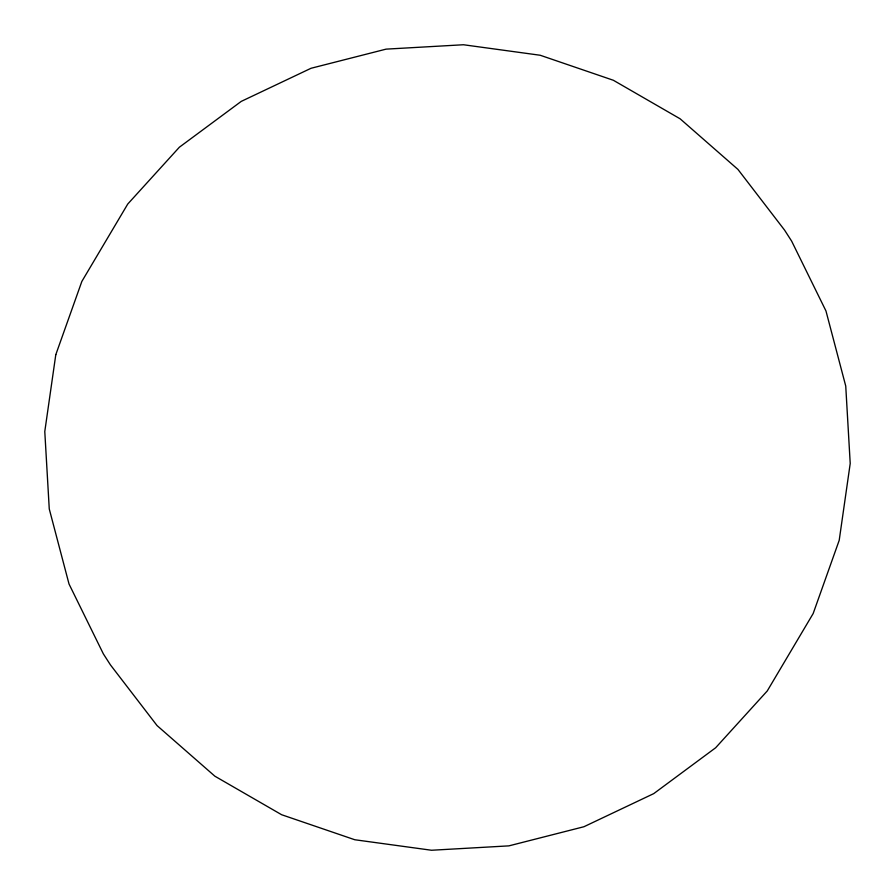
<?xml version="1.0" encoding="UTF-8"?>
<svg xmlns="http://www.w3.org/2000/svg" width="895" height="895" viewBox="0 0 895 895"><rect width="100%" height="100%" fill="white"/><g stroke="black" fill="none" stroke-linecap="round" stroke-linejoin="round"><path stroke-width="1.34" d="M55.792 354.688L44.784 431.513L49.259 508.942L69.027 584.021L103.339 653.842L110.432 664.884L157.061 725.588L214.867 776.189L281.634 814.73L354.789 839.745L431.535 850.25L508.908 845.865L583.932 826.734L653.742 793.619L715.642 747.772L767.25 690.962L813.152 613.567L839.208 540.311L850.216 463.487L845.741 386.058L825.973 310.979L791.661 241.158L784.568 230.116L737.939 169.412L680.133 118.811L613.366 80.27L540.211 55.255L463.465 44.75L386.092 49.136L311.068 68.266L241.258 101.381L179.358 147.227L127.75 204.038L81.848 281.433L55.792 354.688"/></g></svg>
